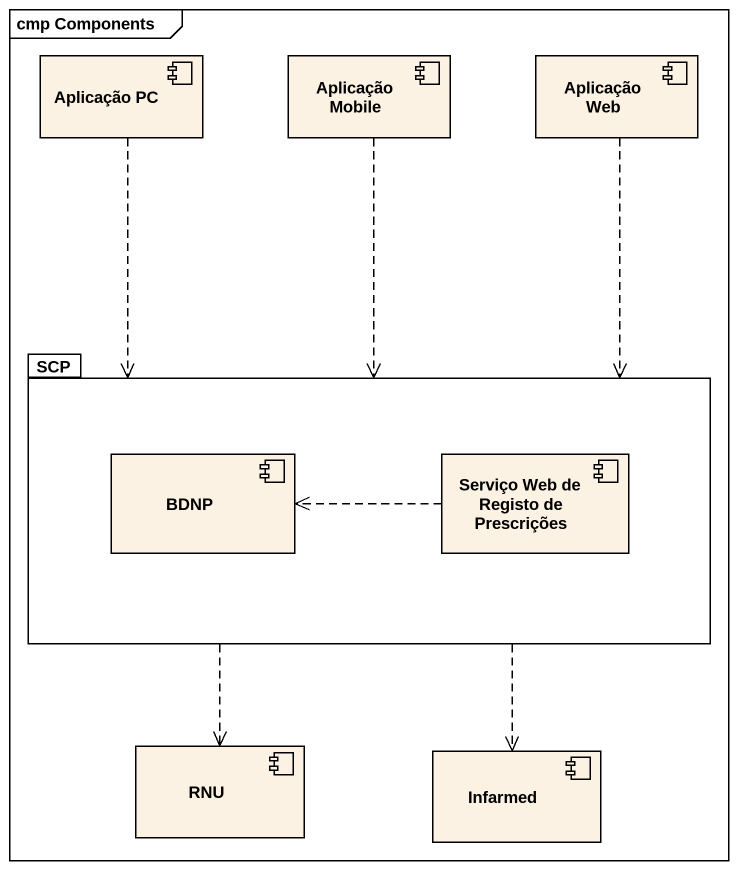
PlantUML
@startuml
mainframe cmp Components
component "Aplicação PC" as Aplicação_PC
component "Aplicação Mobile" as Aplicação_Mobile
component "Aplicação Web" as Aplicação_Web
package SCP {
  component BDNP
  component "Serviço Web de Registo de Prescrições" as Serviço_Web_de_Registo_de
}
component RNU
component Infarmed
Aplicação_PC ..> SCP
Aplicação_Mobile ..> SCP
Aplicação_Web ..> SCP
SCP ..> RNU
SCP ..> Infarmed
Serviço_Web_de_Registo_de .left.> BDNP
@enduml
